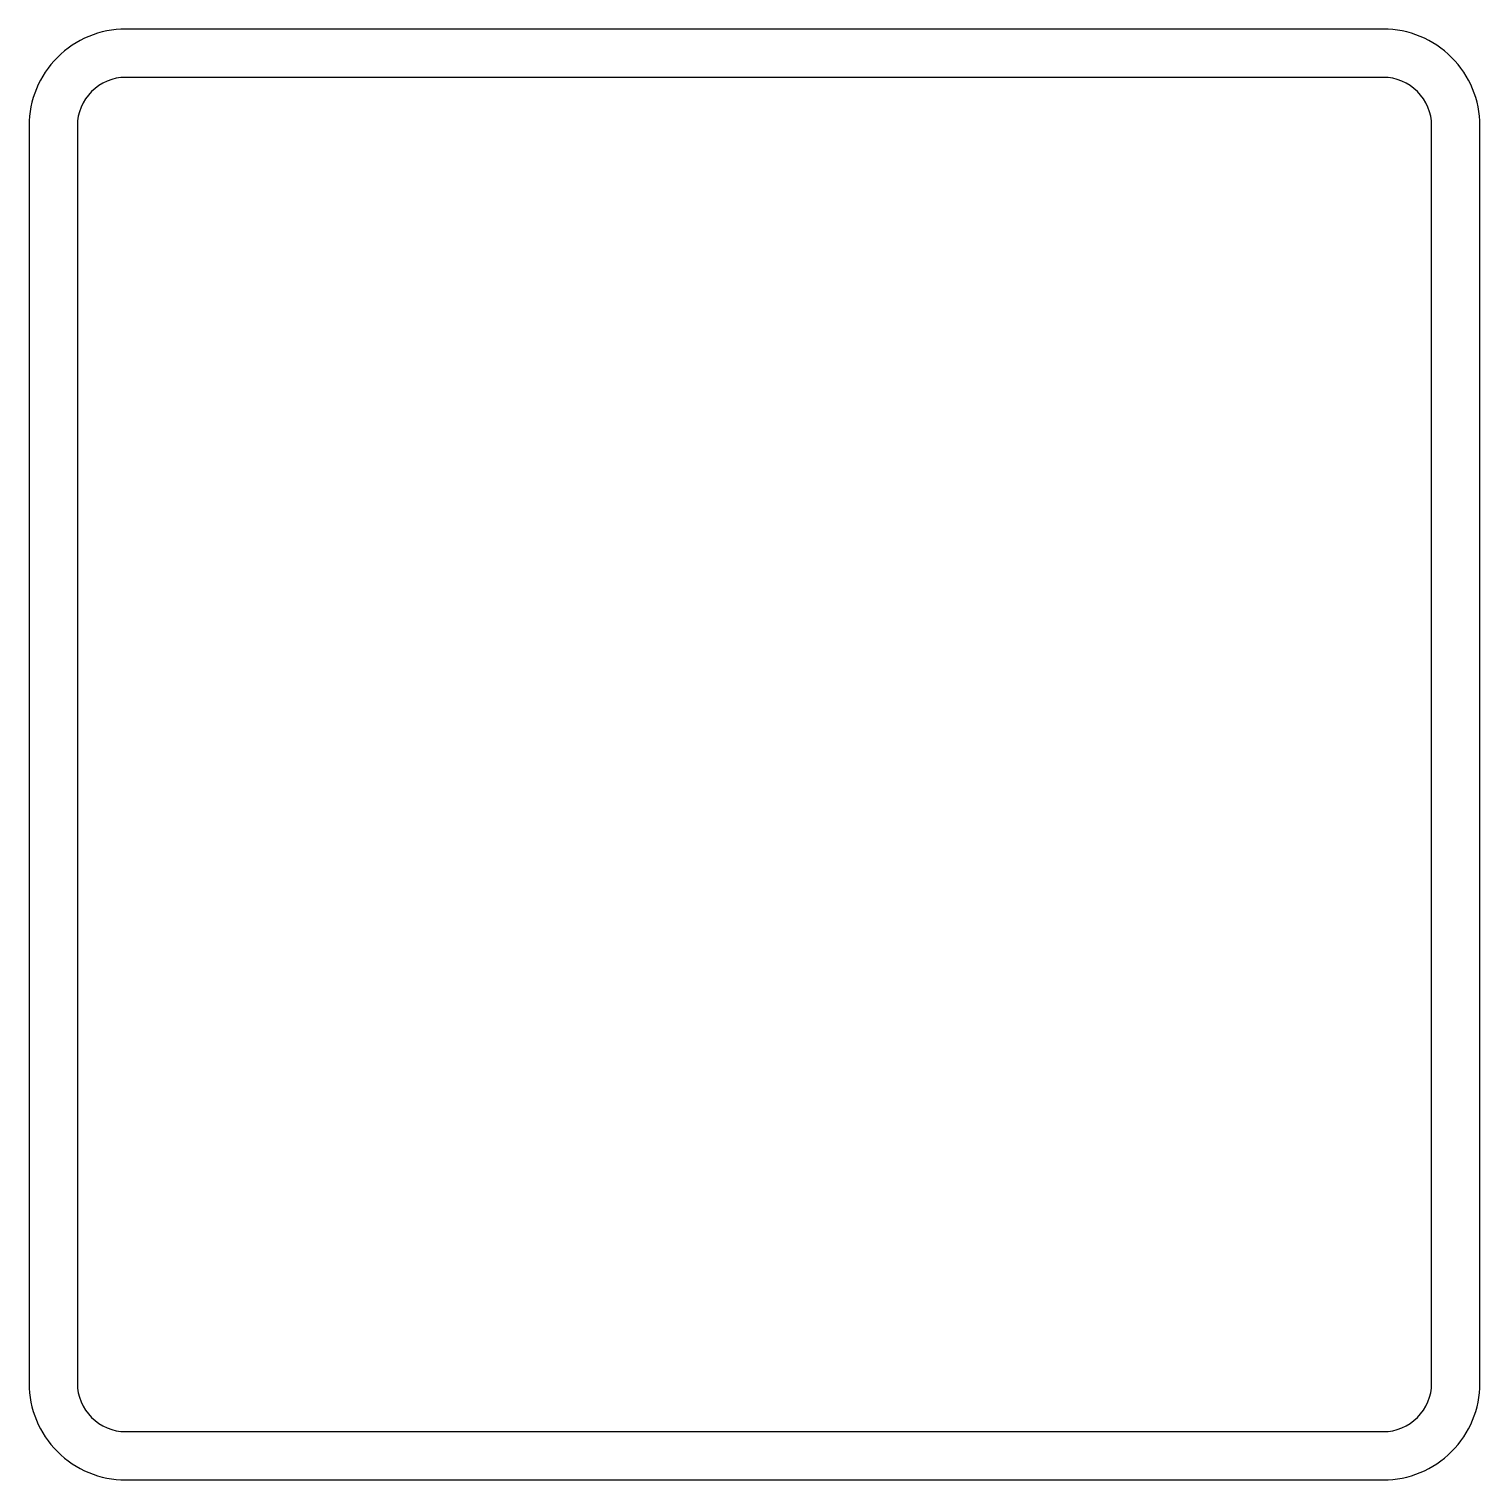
# Model space of a CAD drawing. Header units: millimetres. Extents: x -7.5 to 7.5, y -7.5 to 7.5.
import ezdxf

# ---------------------------------------------------------------- set-up
doc = ezdxf.new("R2010")
doc.units = ezdxf.units.MM
doc.layers.get('0').update_dxf_attribs({"linetype": 'CONTINUOUS'})

msp = doc.modelspace()

# ---------------------------------------------------------------- linework, layer by layer
for points in [[(7.5, -6.5), (7.5, 6.5, 0.414214), (6.5, 7.5), (-6.5, 7.5, 0.414214), (-7.5, 6.5), (-7.5, -6.5, 0.414214), (-6.5, -7.5), (6.5, -7.5, 0.414214)], [(6.5, 7), (-6.5, 7, 0.414214), (-7, 6.5), (-7, -6.5, 0.414214), (-6.5, -7), (6.5, -7, 0.414214), (7, -6.5), (7, 6.5, 0.414214)]]:
    msp.add_lwpolyline(points, format="xyb", close=True)

doc.saveas('drawing.dxf')
